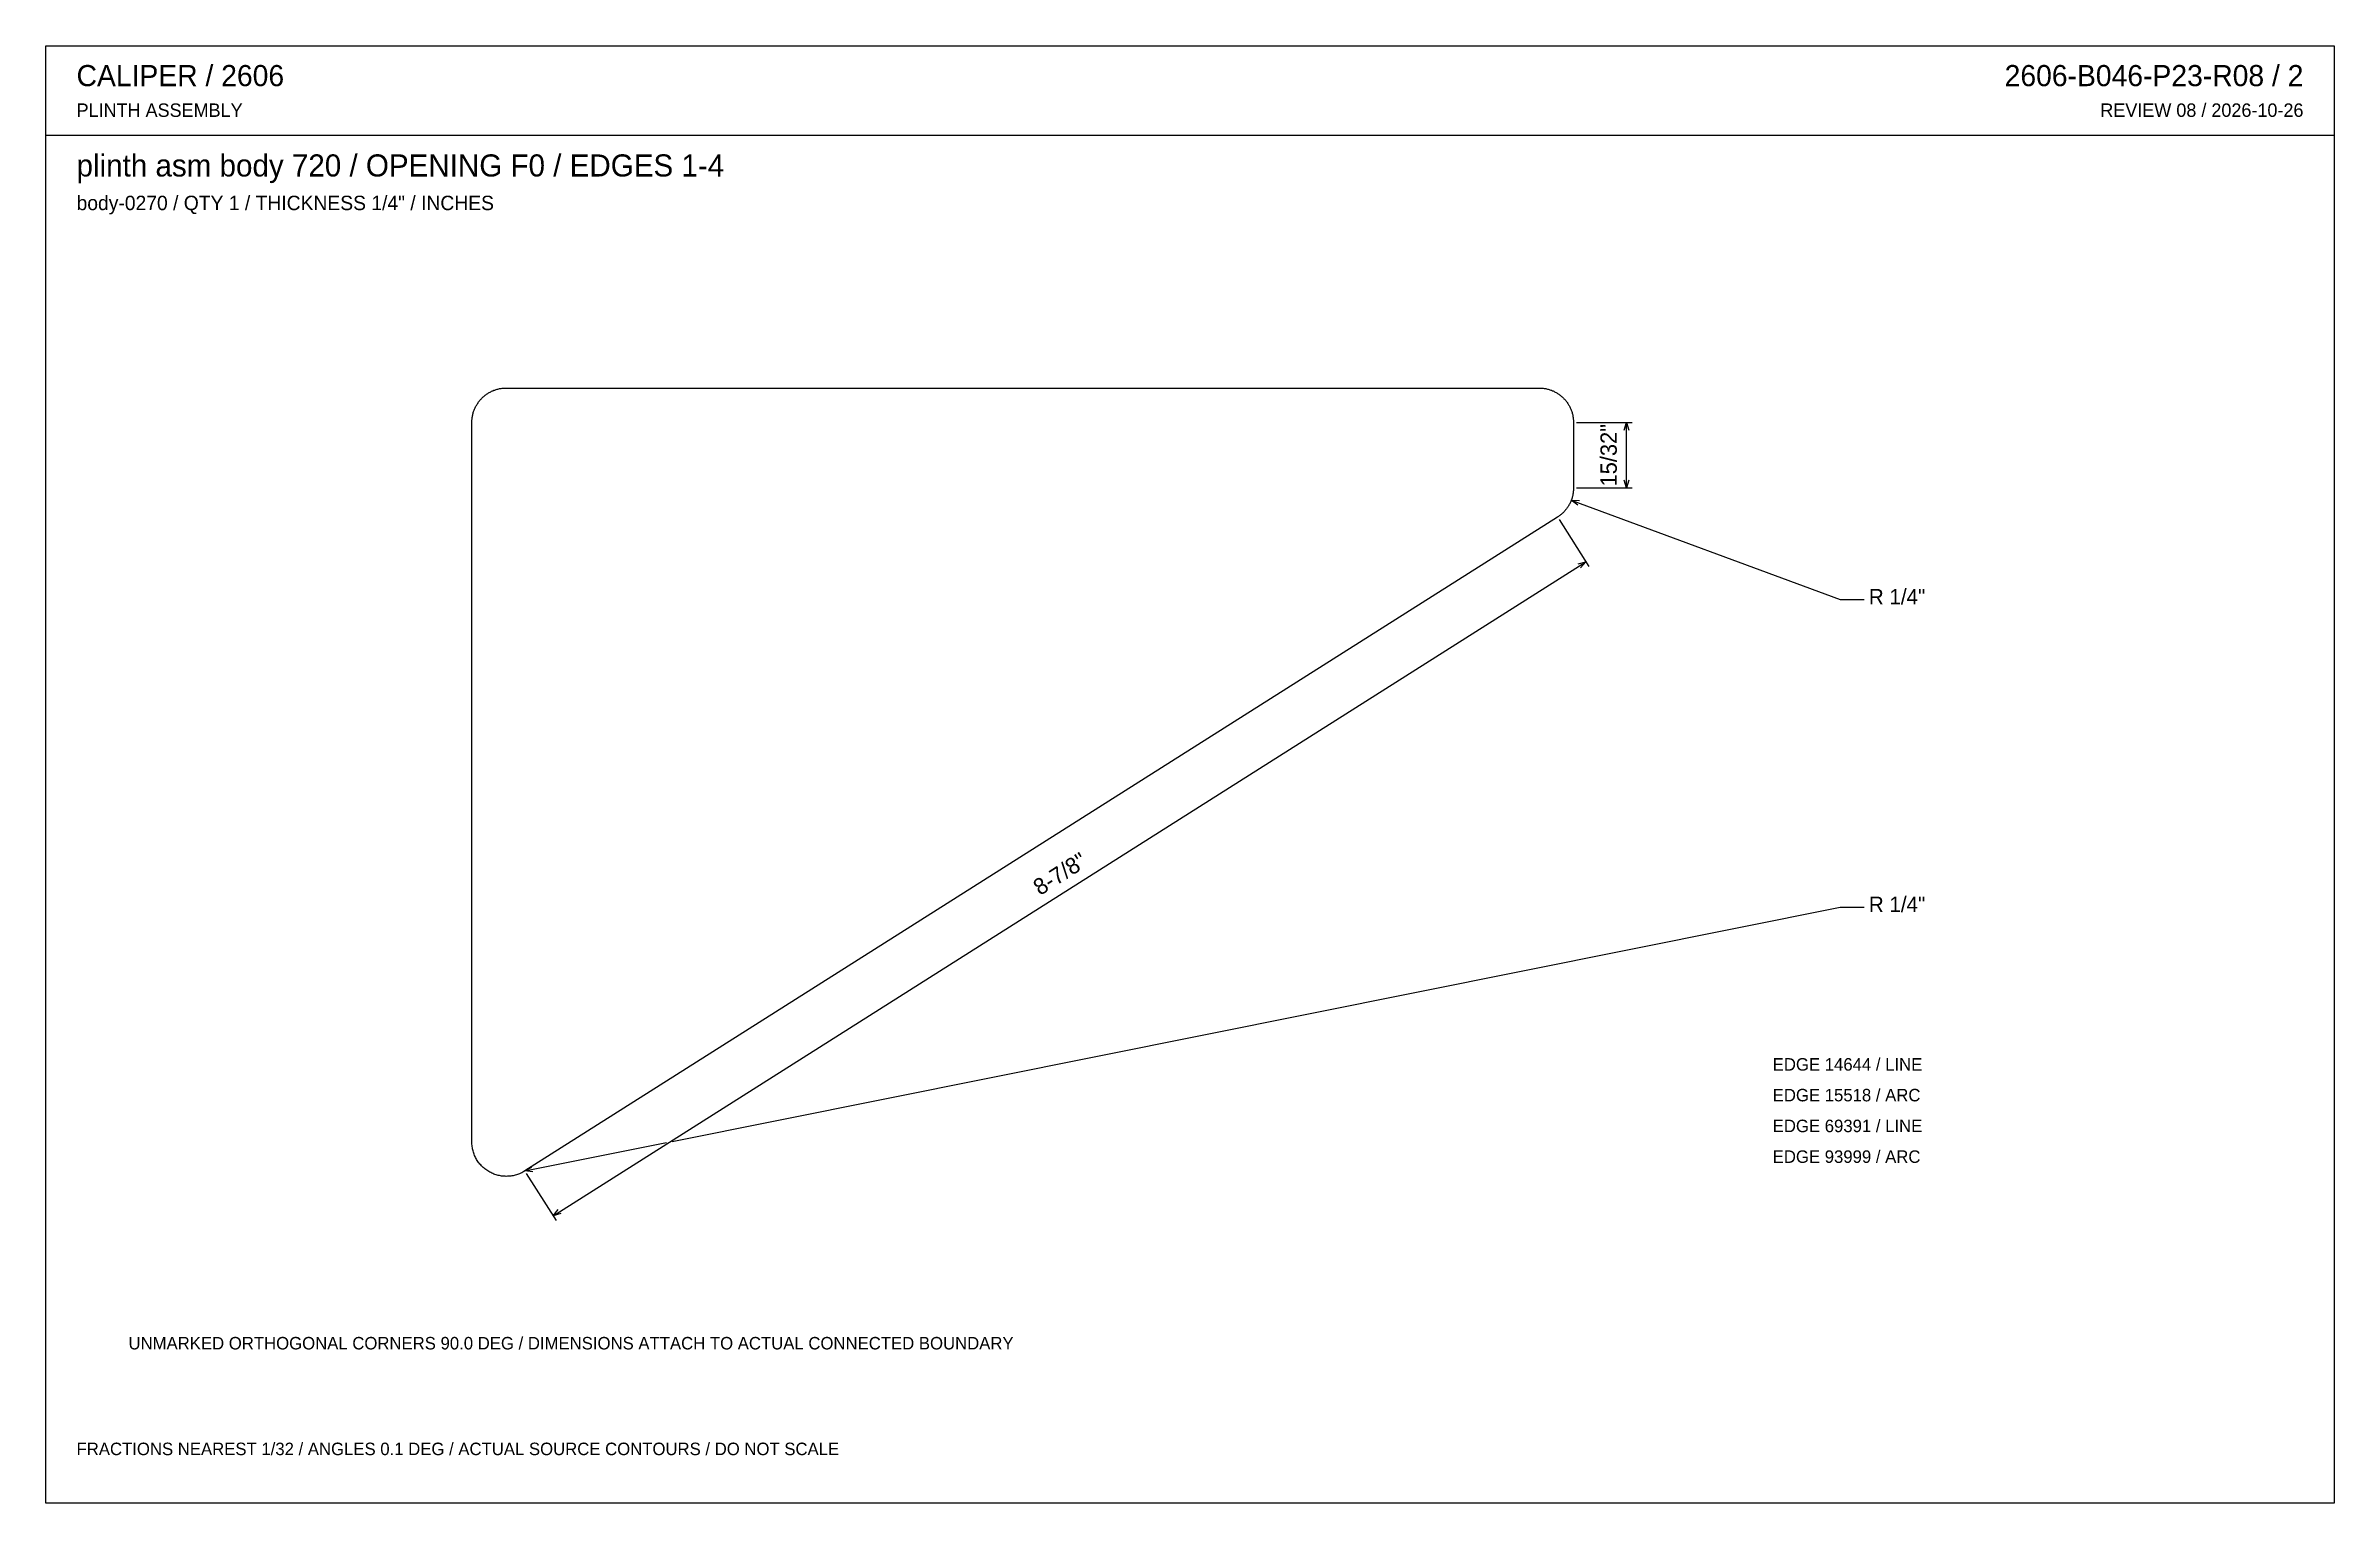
# Model space of a CAD drawing. Header units: inches. Extents: x 0.5 to 33.5, y 0.5 to 21.5.
import ezdxf
from ezdxf.enums import TextEntityAlignment as Align

# ---------------------------------------------------------------- set-up
doc = ezdxf.new("R2010")
doc.units = ezdxf.units.IN
doc.header["$MEASUREMENT"] = 0

msp = doc.modelspace()

# ---------------------------------------------------------------- linework, layer by layer
at = {"layer": 'ANNOTATION'}
for p, q in [((22.581, 16.086), (23.387, 16.086)), ((23.269, 15.975), (23.303, 16.086)), ((23.303, 15.139), (23.303, 16.086)), ((23.303, 16.086), (23.338, 15.975)), ((23.303, 15.139), (23.269, 15.25)), ((23.338, 15.25), (23.303, 15.139)), ((22.507, 14.963), (26.389, 13.528)), ((22.6, 14.892), (22.507, 14.963)), ((22.507, 14.963), (22.624, 14.957)), ((22.581, 15.139), (23.387, 15.139)), ((22.331, 14.683), (22.762, 14.003)), ((7.799, 4.626), (22.717, 14.073)), ((22.605, 14.043), (22.717, 14.073)), ((22.717, 14.073), (22.642, 13.984)), ((26.389, 13.528), (26.736, 13.528)), ((9.521, 5.699), (26.389, 9.083)), ((26.389, 9.083), (26.736, 9.083)), ((7.39, 5.272), (9.439, 5.683)), ((7.39, 5.272), (7.492, 5.327)), ((7.506, 5.259), (7.39, 5.272)), ((7.413, 5.236), (7.844, 4.556)), ((7.799, 4.626), (7.874, 4.715)), ((7.912, 4.656), (7.799, 4.626))]:
    msp.add_line(p, q, dxfattribs=at)
at = {"layer": 'OUTLINE'}
for p, q in [((0.472, 21.528), (33.528, 21.528)), ((0.472, 0.472), (0.472, 21.528)), ((33.528, 21.528), (33.528, 0.472)), ((0.472, 20.236), (33.528, 20.236)), ((6.89, 16.525), (6.901, 16.53)), ((6.901, 16.53), (6.912, 16.536)), ((6.912, 16.536), (6.923, 16.541)), ((6.923, 16.541), (6.934, 16.545)), ((6.934, 16.545), (6.945, 16.55)), ((6.945, 16.55), (6.957, 16.554)), ((6.957, 16.554), (6.968, 16.558)), ((6.968, 16.558), (6.98, 16.562)), ((6.98, 16.562), (6.992, 16.565)), ((6.992, 16.565), (7.004, 16.568)), ((7.004, 16.568), (7.015, 16.571)), ((7.015, 16.571), (7.027, 16.574)), ((7.027, 16.574), (7.039, 16.576)), ((7.039, 16.576), (7.051, 16.578)), ((7.051, 16.578), (7.063, 16.58)), ((7.063, 16.58), (7.076, 16.581)), ((7.076, 16.581), (7.088, 16.582)), ((7.088, 16.582), (7.1, 16.583)), ((7.1, 16.583), (7.112, 16.583)), ((7.112, 16.583), (7.124, 16.583)), ((7.124, 16.583), (22.042, 16.583)), ((22.042, 16.583), (22.055, 16.583)), ((22.055, 16.583), (22.067, 16.583)), ((22.067, 16.583), (22.079, 16.582)), ((22.079, 16.582), (22.091, 16.581)), ((22.091, 16.581), (22.103, 16.58)), ((22.103, 16.58), (22.115, 16.578)), ((22.115, 16.578), (22.127, 16.576)), ((22.127, 16.576), (22.139, 16.574)), ((22.139, 16.574), (22.151, 16.571)), ((22.151, 16.571), (22.163, 16.568)), ((22.163, 16.568), (22.175, 16.565)), ((22.175, 16.565), (22.187, 16.562)), ((22.187, 16.562), (22.198, 16.558)), ((22.198, 16.558), (22.21, 16.554)), ((22.21, 16.554), (22.221, 16.55)), ((22.221, 16.55), (22.233, 16.545)), ((22.233, 16.545), (22.244, 16.541)), ((22.244, 16.541), (22.255, 16.536)), ((22.255, 16.536), (22.266, 16.53)), ((22.266, 16.53), (22.277, 16.525)), ((6.639, 16.195), (6.642, 16.207)), ((6.642, 16.207), (6.645, 16.219)), ((6.645, 16.219), (6.648, 16.23)), ((6.648, 16.23), (6.652, 16.242)), ((6.652, 16.242), (6.656, 16.254)), ((6.656, 16.254), (6.66, 16.265)), ((6.66, 16.265), (6.665, 16.276)), ((6.665, 16.276), (6.67, 16.288)), ((6.67, 16.288), (6.675, 16.299)), ((6.675, 16.299), (6.68, 16.31)), ((6.68, 16.31), (6.686, 16.32)), ((6.686, 16.32), (6.692, 16.331)), ((6.692, 16.331), (6.698, 16.342)), ((6.698, 16.342), (6.704, 16.352)), ((6.704, 16.352), (6.711, 16.362)), ((6.711, 16.362), (6.718, 16.372)), ((6.718, 16.372), (6.725, 16.382)), ((6.725, 16.382), (6.732, 16.392)), ((6.732, 16.392), (6.74, 16.402)), ((6.74, 16.402), (6.748, 16.411)), ((6.748, 16.411), (6.756, 16.42)), ((6.756, 16.42), (6.764, 16.429)), ((6.764, 16.429), (6.773, 16.438)), ((6.773, 16.438), (6.781, 16.446)), ((6.781, 16.446), (6.79, 16.455)), ((6.79, 16.455), (6.8, 16.463)), ((6.8, 16.463), (6.809, 16.47)), ((6.809, 16.47), (6.818, 16.478)), ((6.818, 16.478), (6.828, 16.485)), ((6.828, 16.485), (6.838, 16.493)), ((6.838, 16.493), (6.848, 16.5)), ((6.848, 16.5), (6.858, 16.506)), ((6.858, 16.506), (6.869, 16.513)), ((6.869, 16.513), (6.879, 16.519)), ((6.879, 16.519), (6.89, 16.525)), ((22.277, 16.525), (22.287, 16.519)), ((22.287, 16.519), (22.298, 16.513)), ((22.298, 16.513), (22.308, 16.506)), ((22.308, 16.506), (22.319, 16.5)), ((22.319, 16.5), (22.329, 16.493)), ((22.329, 16.493), (22.339, 16.485)), ((22.339, 16.485), (22.348, 16.478)), ((22.348, 16.478), (22.358, 16.47)), ((22.358, 16.47), (22.367, 16.463)), ((22.367, 16.463), (22.376, 16.455)), ((22.376, 16.455), (22.385, 16.446)), ((22.385, 16.446), (22.394, 16.438)), ((22.394, 16.438), (22.402, 16.429)), ((22.402, 16.429), (22.411, 16.42)), ((22.411, 16.42), (22.419, 16.411)), ((22.419, 16.411), (22.427, 16.402)), ((22.427, 16.402), (22.434, 16.392)), ((22.434, 16.392), (22.442, 16.382)), ((22.442, 16.382), (22.449, 16.372)), ((22.449, 16.372), (22.456, 16.362)), ((22.456, 16.362), (22.462, 16.352)), ((22.462, 16.352), (22.469, 16.342)), ((22.469, 16.342), (22.475, 16.331)), ((22.475, 16.331), (22.481, 16.32)), ((22.481, 16.32), (22.487, 16.31)), ((22.487, 16.31), (22.492, 16.299)), ((22.492, 16.299), (22.497, 16.288)), ((22.497, 16.288), (22.502, 16.276)), ((22.502, 16.276), (22.506, 16.265)), ((22.506, 16.265), (22.511, 16.254)), ((22.511, 16.254), (22.515, 16.242)), ((22.515, 16.242), (22.518, 16.23)), ((22.518, 16.23), (22.522, 16.219)), ((22.522, 16.219), (22.525, 16.207)), ((22.525, 16.207), (22.528, 16.195)), ((6.627, 16.098), (6.628, 16.11)), ((6.627, 16.086), (6.627, 16.098)), ((6.627, 5.692), (6.627, 16.086)), ((6.628, 16.123), (6.629, 16.135)), ((6.628, 16.11), (6.628, 16.123)), ((6.629, 16.135), (6.631, 16.147)), ((6.631, 16.147), (6.632, 16.159)), ((6.632, 16.159), (6.634, 16.171)), ((6.634, 16.171), (6.637, 16.183)), ((6.637, 16.183), (6.639, 16.195)), ((22.528, 16.195), (22.53, 16.183)), ((22.53, 16.183), (22.532, 16.171)), ((22.532, 16.171), (22.534, 16.159)), ((22.534, 16.159), (22.536, 16.147)), ((22.536, 16.147), (22.537, 16.135)), ((22.537, 16.135), (22.538, 16.123)), ((22.538, 16.123), (22.539, 16.11)), ((22.539, 16.11), (22.539, 16.098)), ((22.539, 16.098), (22.54, 16.086)), ((22.54, 16.086), (22.54, 15.139)), ((22.466, 14.879), (22.462, 14.872)), ((22.47, 14.885), (22.466, 14.879)), ((22.474, 14.892), (22.47, 14.885)), ((22.478, 14.899), (22.474, 14.892)), ((22.482, 14.906), (22.478, 14.899)), ((22.485, 14.913), (22.482, 14.906)), ((22.489, 14.92), (22.485, 14.913)), ((22.492, 14.927), (22.489, 14.92)), ((22.495, 14.934), (22.492, 14.927)), ((22.499, 14.941), (22.495, 14.934)), ((22.502, 14.948), (22.499, 14.941)), ((22.505, 14.956), (22.502, 14.948)), ((22.507, 14.963), (22.505, 14.956)), ((22.51, 14.97), (22.507, 14.963)), ((22.513, 14.978), (22.51, 14.97)), ((22.515, 14.985), (22.513, 14.978)), ((22.518, 14.992), (22.515, 14.985)), ((22.52, 15), (22.518, 14.992)), ((22.522, 15.007), (22.52, 15)), ((22.524, 15.015), (22.522, 15.007)), ((22.526, 15.023), (22.524, 15.015)), ((22.528, 15.03), (22.526, 15.023)), ((22.529, 15.038), (22.528, 15.03)), ((22.531, 15.045), (22.529, 15.038)), ((22.532, 15.053), (22.531, 15.045)), ((22.533, 15.061), (22.532, 15.053)), ((22.535, 15.069), (22.533, 15.061)), ((22.536, 15.076), (22.535, 15.069)), ((22.537, 15.084), (22.536, 15.076)), ((22.538, 15.1), (22.537, 15.092)), ((22.537, 15.092), (22.537, 15.084)), ((22.539, 15.108), (22.538, 15.1)), ((22.54, 15.131), (22.539, 15.123)), ((22.539, 15.123), (22.539, 15.115)), ((22.539, 15.115), (22.539, 15.108)), ((22.54, 15.139), (22.54, 15.131)), ((22.308, 14.719), (7.39, 5.272)), ((22.315, 14.723), (22.308, 14.719)), ((22.321, 14.727), (22.315, 14.723)), ((22.328, 14.732), (22.321, 14.727)), ((22.334, 14.736), (22.328, 14.732)), ((22.341, 14.741), (22.334, 14.736)), ((22.347, 14.746), (22.341, 14.741)), ((22.353, 14.75), (22.347, 14.746)), ((22.359, 14.755), (22.353, 14.75)), ((22.365, 14.76), (22.359, 14.755)), ((22.371, 14.765), (22.365, 14.76)), ((22.377, 14.771), (22.371, 14.765)), ((22.382, 14.776), (22.377, 14.771)), ((22.388, 14.781), (22.382, 14.776)), ((22.394, 14.787), (22.388, 14.781)), ((22.399, 14.792), (22.394, 14.787)), ((22.405, 14.798), (22.399, 14.792)), ((22.41, 14.804), (22.405, 14.798)), ((22.415, 14.81), (22.41, 14.804)), ((22.42, 14.816), (22.415, 14.81)), ((22.425, 14.822), (22.42, 14.816)), ((22.43, 14.828), (22.425, 14.822)), ((22.435, 14.834), (22.43, 14.828)), ((22.44, 14.84), (22.435, 14.834)), ((22.444, 14.846), (22.44, 14.84)), ((22.449, 14.853), (22.444, 14.846)), ((22.453, 14.859), (22.449, 14.853)), ((22.458, 14.866), (22.453, 14.859)), ((22.462, 14.872), (22.458, 14.866)), ((6.627, 5.675), (6.627, 5.692)), ((6.628, 5.659), (6.627, 5.675)), ((6.63, 5.642), (6.628, 5.659)), ((6.631, 5.626), (6.63, 5.642)), ((6.634, 5.609), (6.631, 5.626)), ((6.637, 5.593), (6.634, 5.609)), ((6.641, 5.577), (6.637, 5.593)), ((6.645, 5.561), (6.641, 5.577)), ((6.649, 5.545), (6.645, 5.561)), ((6.654, 5.529), (6.649, 5.545)), ((6.66, 5.513), (6.654, 5.529)), ((6.666, 5.498), (6.66, 5.513)), ((6.673, 5.483), (6.666, 5.498)), ((6.68, 5.468), (6.673, 5.483)), ((6.688, 5.453), (6.68, 5.468)), ((6.696, 5.439), (6.688, 5.453)), ((6.705, 5.425), (6.696, 5.439)), ((6.714, 5.411), (6.705, 5.425)), ((6.724, 5.397), (6.714, 5.411)), ((6.734, 5.384), (6.724, 5.397)), ((6.744, 5.371), (6.734, 5.384)), ((6.755, 5.359), (6.744, 5.371)), ((6.766, 5.346), (6.755, 5.359)), ((6.778, 5.335), (6.766, 5.346)), ((6.79, 5.323), (6.778, 5.335)), ((6.803, 5.312), (6.79, 5.323)), ((6.816, 5.302), (6.803, 5.312)), ((6.829, 5.292), (6.816, 5.302)), ((6.842, 5.282), (6.829, 5.292)), ((6.856, 5.273), (6.842, 5.282)), ((6.87, 5.264), (6.856, 5.273)), ((6.885, 5.256), (6.87, 5.264)), ((6.899, 5.248), (6.885, 5.256)), ((6.914, 5.241), (6.899, 5.248)), ((6.929, 5.234), (6.914, 5.241)), ((6.945, 5.228), (6.929, 5.234)), ((6.96, 5.222), (6.945, 5.228)), ((6.976, 5.217), (6.96, 5.222)), ((6.992, 5.212), (6.976, 5.217)), ((7.008, 5.208), (6.992, 5.212)), ((7.024, 5.205), (7.008, 5.208)), ((7.04, 5.202), (7.024, 5.205)), ((7.057, 5.199), (7.04, 5.202)), ((7.073, 5.197), (7.057, 5.199)), ((7.09, 5.196), (7.073, 5.197)), ((7.106, 5.195), (7.09, 5.196)), ((7.123, 5.194), (7.106, 5.195)), ((7.14, 5.195), (7.123, 5.194)), ((7.156, 5.195), (7.14, 5.195)), ((7.173, 5.197), (7.156, 5.195)), ((7.189, 5.199), (7.173, 5.197)), ((7.206, 5.201), (7.189, 5.199)), ((7.222, 5.204), (7.206, 5.201)), ((7.238, 5.208), (7.222, 5.204)), ((7.254, 5.212), (7.238, 5.208)), ((7.27, 5.216), (7.254, 5.212)), ((7.286, 5.221), (7.27, 5.216)), ((7.302, 5.227), (7.286, 5.221)), ((7.317, 5.233), (7.302, 5.227)), ((7.332, 5.24), (7.317, 5.233)), ((7.347, 5.247), (7.332, 5.24)), ((7.362, 5.255), (7.347, 5.247)), ((7.376, 5.263), (7.362, 5.255)), ((7.39, 5.272), (7.376, 5.263)), ((33.528, 0.472), (0.472, 0.472))]:
    msp.add_line(p, q, dxfattribs=at)

# ---------------------------------------------------------------- texts
at = {"layer": 'ANNOTATION'}
for s, height, p in [('CALIPER / 2606', 0.30556, (0.917, 20.944)), ('PLINTH ASSEMBLY', 0.19444, (0.917, 20.5)), ('plinth asm body 720 / OPENING F0 / EDGES 1-4', 0.31944, (0.917, 19.639)), ('body-0270 / QTY 1 / THICKNESS 1/4" / INCHES', 0.20833, (0.917, 19.153)), ('R 1/4"', 0.2222, (26.806, 13.458)), ('R 1/4"', 0.2222, (26.806, 9.014)), ('EDGE 14644 / LINE', 0.18056, (25.417, 6.722)), ('EDGE 15518 / ARC', 0.18056, (25.417, 6.278)), ('EDGE 69391 / LINE', 0.18056, (25.417, 5.833)), ('EDGE 93999 / ARC', 0.18056, (25.417, 5.389)), ('UNMARKED ORTHOGONAL CORNERS 90.0 DEG / DIMENSIONS ATTACH TO ACTUAL CONNECTED BOUNDARY', 0.18056, (1.667, 2.694)), ('FRACTIONS NEAREST 1/32 / ANGLES 0.1 DEG / ACTUAL SOURCE CONTOURS / DO NOT SCALE', 0.18056, (0.917, 1.167))]:
    msp.add_text(s, height=height, dxfattribs=at).set_placement(p)
for s, height, p in [('2606-B046-P23-R08 / 2', 0.30556, (33.083, 20.944)), ('REVIEW 08 / 2026-10-26', 0.19444, (33.083, 20.5))]:
    msp.add_text(s, height=height, dxfattribs=at).set_placement(p, align=Align.RIGHT)
for s, rotation, p in [('15/32"', 90, (23.165, 15.612)), ('8-7/8"', 32.3446, (15.184, 9.467))]:
    msp.add_text(s, height=0.2361, rotation=rotation, dxfattribs=at).set_placement(p, align=Align.CENTER)

doc.saveas('drawing.dxf')
